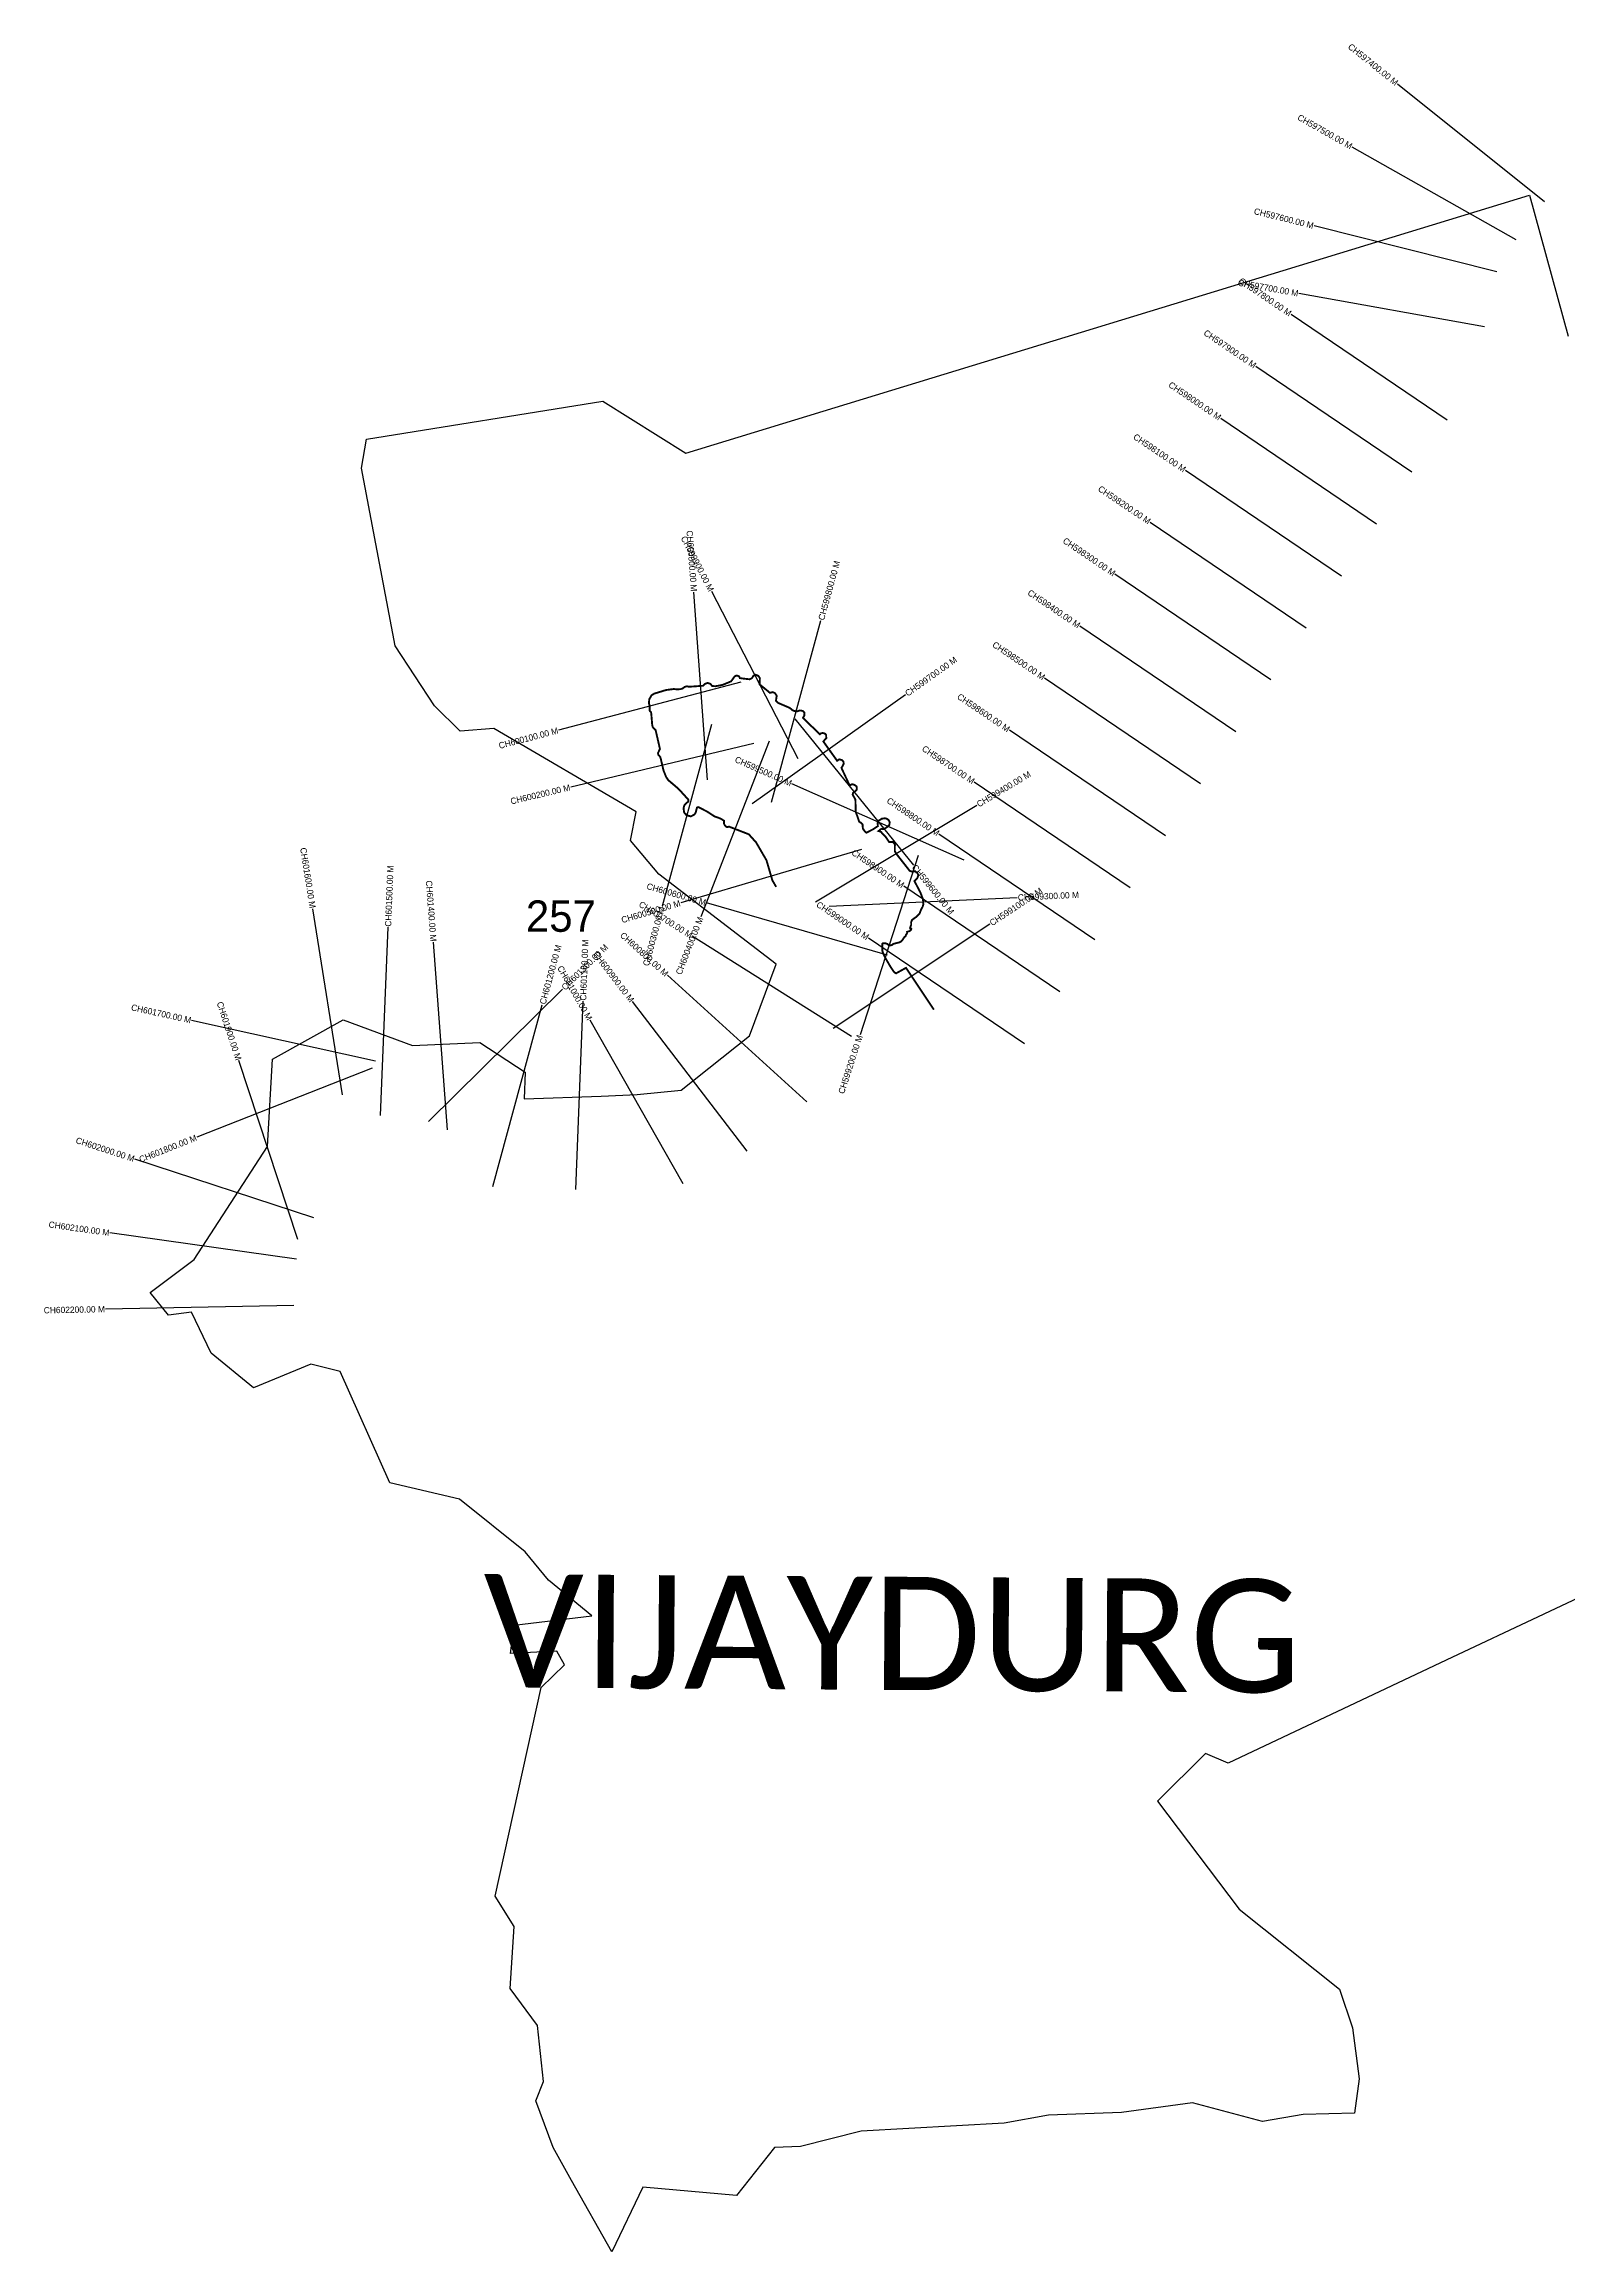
# Model space of a CAD drawing. Header units: metres. Extents: x 321018 to 324716, y 1829363 to 1832880.
# Drawn here: x 321018 to 323445, y 1829363 to 1832880 of the extents above; entities that cross this region are included whole.
import ezdxf
from ezdxf.enums import TextEntityAlignment as Align

# ---------------------------------------------------------------- set-up
doc = ezdxf.new("R2010")
doc.units = ezdxf.units.M
for name, color, linetype in [('ARTIFICIALLY PROTECTED', 4, 'Continuous'), ('CS', 134, 'Continuous'), ('CSMark', 6, 'Continuous'), ('VILLAGE NAME', 250, 'Continuous')]:
    doc.layers.add(name, color=color, linetype=linetype)

msp = doc.modelspace()

# ---------------------------------------------------------------- linework, layer by layer
at = {"color": 6}
for points in [[(321531.2, 1832250.6), (321907.8, 1832310.9), (322039.7, 1832228.2), (323383.6, 1832639.1), (323445.1, 1832414.2)], [(323561.8, 1830451.9), (323250.9, 1830305.3), (322903.6, 1830141.5), (322867.5, 1830157), (322791.2, 1830081.1), (322921.1, 1829909), (323080.8, 1829781.7), (323101.8, 1829720), (323112.3, 1829638.8), (323104.9, 1829583.8), (323023.3, 1829581.9), (322958.4, 1829570.5), (322846.7, 1829600.3), (322733.8, 1829585), (322617.4, 1829580.6), (322546.9, 1829567.9), (322319.3, 1829555.4), (322222.7, 1829530.6), (322181.1, 1829529.2), (322120.4, 1829452.7), (321971.3, 1829466.2), (321922.3, 1829363.1), (321858.1, 1829476.6), (321828.5, 1829529), (321801.1, 1829603.8), (321813.5, 1829634.3), (321803.6, 1829723.4), (321760.2, 1829782.3), (321766.5, 1829881.3), (321736.2, 1829929.4), (321809.5, 1830261.8), (321846.7, 1830298.1), (321834.7, 1830320), (321760.7, 1830316.3), (321766.8, 1830361.2), (321890, 1830376.3), (321821.2, 1830432.9), (321784.1, 1830478.1), (321679.4, 1830561.9), (321568.3, 1830588.2), (321489.7, 1830765.5), (321442.8, 1830777.1), (321351.4, 1830739.5), (321284.1, 1830794.7), (321252.7, 1830859.8), (321216.2, 1830855.2), (321186.9, 1830891.1), (321256.7, 1830943.8), (321373.8, 1831123.6), (321381.7, 1831262.8), (321494.5, 1831325.7), (321604.9, 1831284.6), (321711.8, 1831289.3), (321783.9, 1831242), (321782.6, 1831199.7), (321904.9, 1831203.9), (321962.4, 1831206.4), (322032.3, 1831213.2), (322141.1, 1831299.8), (322183.6, 1831413.9), (321997.2, 1831557.5), (321951.9, 1831610.9), (321961.1, 1831657), (321734.1, 1831789.5), (321680.3, 1831785.4), (321639.6, 1831825.8), (321577.2, 1831921.1), (321523.4, 1832204), (321531.2, 1832250.6)]]:
    msp.add_lwpolyline(points, dxfattribs=at)
at = {"layer": 'ARTIFICIALLY PROTECTED', "const_width": 3, "flags": 128}
msp.add_lwpolyline([(322435, 1831341.7), (322390.6, 1831408.3), (322374.7, 1831399.5), (322372.1, 1831401.1), (322370.1, 1831403.7), (322365.5, 1831410.7), (322359.5, 1831420.9), (322357.1, 1831425.1), (322355.4, 1831428.4), (322353, 1831434.9), (322352.7, 1831442.8), (322352.9, 1831446.5), (322353.5, 1831447.3), (322355.7, 1831447.6), (322357.8, 1831447.3), (322359.8, 1831446.7), (322361, 1831446.3), (322361.7, 1831445.7), (322362.8, 1831444.7), (322364.5, 1831444.2), (322366.9, 1831444.3), (322369, 1831444.9), (322369.9, 1831445.8), (322370.4, 1831446.5), (322374.5, 1831447.5), (322380, 1831448.9), (322382.4, 1831449.9), (322383.8, 1831451.2), (322384.8, 1831452.3), (322385.9, 1831454.2), (322386.9, 1831455.5), (322387.7, 1831456.9), (322389.2, 1831458.1), (322389.7, 1831458.6), (322390, 1831459.3), (322390.2, 1831460.1), (322390.4, 1831460.7), (322390.9, 1831461.1), (322391.4, 1831461.8), (322391.8, 1831462.7), (322392.2, 1831463.7), (322392.5, 1831464.9), (322392.4, 1831465.6), (322393.6, 1831465.9), (322395.3, 1831466.5), (322396.5, 1831467), (322397.6, 1831467.8), (322398.5, 1831468.6), (322399.1, 1831470.2), (322399, 1831470.7), (322398.4, 1831470.9), (322397.9, 1831470.8), (322397.3, 1831470.9), (322397, 1831471.8), (322397.2, 1831472.7), (322397.7, 1831473.6), (322398.9, 1831477.1), (322398.8, 1831478.5), (322398.7, 1831480.9), (322400.3, 1831484.7), (322406.8, 1831489.4), (322412.2, 1831494.8), (322414.5, 1831500.9), (322417.2, 1831505.8), (322418.1, 1831509), (322417.7, 1831517.5), (322413.4, 1831528.5), (322404, 1831546.5), (322408.9, 1831551.7), (322410.3, 1831556.1), (322408.4, 1831559.8), (322404.3, 1831562.2), (322399.9, 1831561.6), (322396.5, 1831562.7), (322389.3, 1831571.9), (322375.1, 1831590), (322372.7, 1831594.1), (322372.8, 1831599.7), (322372.9, 1831604), (322371.9, 1831606.8), (322369.8, 1831608.6), (322366.9, 1831608.6), (322363.7, 1831608.8), (322358.3, 1831616.7), (322350.4, 1831625.1), (322346.8, 1831626.2), (322351.3, 1831629.8), (322354.6, 1831629.2), (322359.1, 1831631.5), (322363.8, 1831635.4), (322364.7, 1831640), (322363.3, 1831643.2), (322360.3, 1831645.7), (322357.1, 1831646.5), (322351.9, 1831645.8), (322347, 1831642.6), (322345.4, 1831639), (322345.8, 1831634.1), (322338.1, 1831629), (322327.7, 1831623.6), (322325.8, 1831624.7), (322321.9, 1831630), (322321.7, 1831632.5), (322321.4, 1831636.5), (322319.2, 1831639.1), (322316.1, 1831641), (322314.1, 1831646.7), (322310.6, 1831656.8), (322310, 1831676.3), (322307.9, 1831680.1), (322305.6, 1831684.3), (322306.3, 1831687), (322311.9, 1831691.5), (322312.3, 1831694.8), (322311.8, 1831697.3), (322309.4, 1831699.2), (322305.9, 1831700.7), (322303.7, 1831700.4), (322300.8, 1831698.8), (322287.8, 1831726.7), (322288.8, 1831728.4), (322291.3, 1831733.1), (322291, 1831736.8), (322288.3, 1831739.4), (322284.2, 1831740.4), (322280.9, 1831738.1), (322258.9, 1831768.9), (322262, 1831772.3), (322263.6, 1831774.1), (322263.5, 1831776.6), (322263.4, 1831779), (322262.2, 1831780.8), (322260.4, 1831781.9), (322257.9, 1831782.3), (322256, 1831782.1), (322254.3, 1831781.3), (322253.2, 1831780.3), (322226.5, 1831806.6), (322228.7, 1831810.3), (322228.9, 1831815), (322226, 1831817.6), (322221.7, 1831818.3), (322216.4, 1831816.6), (322210.6, 1831818.1), (322205.3, 1831822.4), (322198.4, 1831825.4), (322186.9, 1831830.3), (322183.5, 1831833.7), (322184.1, 1831837.9), (322184.7, 1831841.7), (322181.9, 1831845.8), (322178.5, 1831847.5), (322174, 1831846.3), (322157.4, 1831859.8), (322157.6, 1831864.4), (322157.9, 1831869.7), (322155.4, 1831873.3), (322151.2, 1831875.2), (322147.4, 1831873.2), (322145, 1831869.5), (322141.5, 1831867.9), (322131.1, 1831869.1), (322126, 1831869.8), (322124.9, 1831872.3), (322122.7, 1831873.5), (322120, 1831873.6), (322117.6, 1831872.4), (322115.4, 1831869.3), (322112, 1831864.6), (322098.5, 1831859), (322087, 1831856.8), (322081.9, 1831857.3), (322079, 1831860.6), (322074.8, 1831862.2), (322070.7, 1831860.8), (322067.3, 1831857.6), (322053.5, 1831856.6), (322045.2, 1831856.1), (322041.4, 1831856.7), (322038.2, 1831855.9), (322034.9, 1831853.3), (322031.5, 1831852.2), (322026, 1831851.9), (322020.5, 1831852.4), (322008.4, 1831850.8), (321999.9, 1831848.2), (321989.9, 1831845.2), (321985.4, 1831842.5), (321981.8, 1831836.3), (321981.1, 1831830.3), (321982.5, 1831824.8), (321982.5, 1831820.4), (321982.5, 1831817.8), (321984.7, 1831815.3), (321985, 1831812), (321985.4, 1831807.5), (321985.8, 1831802.4), (321986.3, 1831795.8), (321987.2, 1831791.9), (321991.9, 1831786.7), (321996.7, 1831765.7), (321998.7, 1831756.9), (321997.4, 1831754.2), (321995.7, 1831750.6), (321996, 1831747.9), (321999.4, 1831743.8), (322000.6, 1831739), (322001.8, 1831733.7), (322004.4, 1831722.7), (322008.5, 1831712.4), (322012.1, 1831707.1), (322019.5, 1831700.9), (322028.9, 1831692.8), (322039.2, 1831681.4), (322043.8, 1831676.3), (322044, 1831673.4), (322041, 1831670.7), (322037.8, 1831667.8), (322036.3, 1831662.6), (322037.2, 1831655.9), (322040.9, 1831651.4), (322048, 1831649.5), (322053.6, 1831652.5), (322055.6, 1831655.4), (322056.7, 1831659.8), (322057.4, 1831662.4), (322057.7, 1831663.7), (322059.9, 1831664.3), (322065.1, 1831661.7), (322073.8, 1831657.2), (322085.7, 1831649.5), (322094.9, 1831646.2), (322100.8, 1831642.6), (322100.7, 1831638.2), (322102.1, 1831635.1), (322104.5, 1831632.8), (322107.3, 1831632.7), (322108.6, 1831633.3), (322140.2, 1831621), (322151.8, 1831608.2), (322168.4, 1831579.6), (322177.7, 1831547.8), (322183.8, 1831537.3)], dxfattribs=at)
at = {"layer": 'CS'}
for p, q in [((323407.6, 1832628.6), (323173.3, 1832816)), ((323362.1, 1832568), (323101, 1832715.7)), ((323331.4, 1832516.7), (323040.4, 1832590)), ((323311.6, 1832429.2), (323016.3, 1832482.5)), ((323252.2, 1832280.8), (323003.8, 1832449.1)), ((323196.1, 1832198), (322947.8, 1832366.3)), ((323140.1, 1832115.2), (322891.7, 1832283.5)), ((323084, 1832032.4), (322835.6, 1832200.7)), ((323027.9, 1831949.6), (322779.5, 1832117.9)), ((322971.8, 1831866.9), (322723.4, 1832035.1)), ((322074.4, 1831707.7), (322052.9, 1832006.9)), ((322218.9, 1831741.3), (322081.1, 1832007.8)), ((322176.3, 1831672), (322255.2, 1831961.5)), ((322915.8, 1831784.1), (322667.4, 1831952.3)), ((322127.6, 1831863.1), (321837.4, 1831786.8)), ((322145.4, 1831669.8), (322389.9, 1831843.6)), ((322859.7, 1831701.3), (322611.3, 1831869.5)), ((322213.5, 1831804.8), (322402.4, 1831571.8)), ((322080.9, 1831796), (322002, 1831506.6)), ((322172.9, 1831769.2), (322063.9, 1831489.8)), ((322803.6, 1831618.5), (322555.2, 1831786.7)), ((322148.4, 1831765.7), (321856.6, 1831696.1)), ((322483.2, 1831579.6), (322208.9, 1831701.2)), ((322747.5, 1831535.7), (322499.1, 1831703.9)), ((322246.2, 1831513.3), (322503.6, 1831667.5)), ((322319.7, 1831596.8), (322031.9, 1831512)), ((322691.4, 1831452.9), (322443.1, 1831621.1)), ((322410.2, 1831587), (322317.5, 1831301.7)), ((322635.4, 1831370.1), (322387, 1831538.3)), ((321493, 1831206.2), (321446, 1831502.5)), ((322360.9, 1831428.6), (322072.6, 1831511.6)), ((322268, 1831506.6), (322567.7, 1831520.3)), ((321553.9, 1831173.1), (321565.7, 1831472.9)), ((322304, 1831299.1), (322049.9, 1831458.7)), ((322274.6, 1831312), (322524.3, 1831478.2)), ((322579.3, 1831287.3), (322330.9, 1831455.5)), ((321660.2, 1831150.1), (321638, 1831449.3)), ((322232.9, 1831195), (322010.6, 1831396.5)), ((321630.1, 1831163.8), (321843.7, 1831374.5)), ((321732.6, 1831060.2), (321811.4, 1831349.6)), ((321865, 1831055.3), (321876.3, 1831355.1)), ((322137.5, 1831116.4), (321955.1, 1831354.5)), ((321545.9, 1831259.6), (321252.9, 1831324.5)), ((322035.9, 1831064.3), (321887.7, 1831325.1)), ((321540.5, 1831248.4), (321261.3, 1831138.5)), ((321422, 1830975.6), (321328.2, 1831260.5)), ((321447.5, 1831010.1), (321162.4, 1831103.5)), ((321419.8, 1830944.3), (321122.8, 1830986)), ((321415.7, 1830870.3), (321115.8, 1830864.7))]:
    msp.add_line(p, q, dxfattribs=at)

# ---------------------------------------------------------------- texts
at = {"insert": (321785.2, 1831515.7), "char_height": 50, "attachment_point": 1}
msp.add_mtext_dynamic_manual_height_columns('257', width=84.374, gutter_width=1, heights=[74.2], dxfattribs=at)
at = {"layer": 'CSMark'}
for s, rotation, p in [('CH597400.00 M', 321.3413, (323172.5, 1832816.7)), ('CH597500.00 M', 330.5123, (323100.1, 1832716.2)), ('CH597600.00 M', 345.8655, (323039.5, 1832590.2)), ('CH597800.00 M', 325.8903, (323003, 1832449.6)), ('CH597700.00 M', 349.7786, (323015.3, 1832482.6)), ('CH597900.00 M', 325.8903, (322946.9, 1832366.8)), ('CH598000.00 M', 325.8903, (322890.9, 1832284)), ('CH598100.00 M', 325.8903, (322834.8, 1832201.2)), ('CH598200.00 M', 325.8903, (322778.7, 1832118.4)), ('CH599900.00 M', 297.3339, (322080.7, 1832008.7)), ('CH600000.00 M', 274.099, (322052.9, 1832007.9)), ('CH598300.00 M', 325.8903, (322722.6, 1832035.6)), ('CH598400.00 M', 325.8903, (322666.5, 1831952.8)), ('CH598500.00 M', 325.8903, (322610.5, 1831870.1)), ('CH598600.00 M', 325.8903, (322554.4, 1831787.3)), ('CH600100.00 M', 14.7174, (321836.4, 1831786.6)), ('CH599500.00 M', 336.099, (322208, 1831701.6)), ('CH598700.00 M', 325.8903, (322498.3, 1831704.5)), ('CH600200.00 M', 13.4013, (321855.6, 1831695.9)), ('CH598800.00 M', 325.8903, (322442.2, 1831621.7)), ('CH601600.00 M', 279.0204, (321445.8, 1831503.5)), ('CH598900.00 M', 325.8903, (322386.2, 1831538.9)), ('CH601400.00 M', 274.2387, (321638, 1831450.3)), ('CH600600.00 M', 343.9366, (322071.6, 1831511.9)), ('CH600500.00 M', 16.4227, (322030.9, 1831511.7)), ('CH600700.00 M', 327.8662, (322049.1, 1831459.2)), ('CH600300.00 M', 74.7548, (322001.7, 1831505.6)), ('CH600400.00 M', 68.6781, (322063.5, 1831488.8)), ('CH599000.00 M', 325.8903, (322330.1, 1831456.1)), ('CH600800.00 M', 317.8202, (322009.8, 1831397.1)), ('CH600900.00 M', 307.4559, (321954.5, 1831355.3)), ('CH601000.00 M', 299.6156, (321887.2, 1831326)), ('CH601700.00 M', 347.5225, (321252, 1831324.7)), ('CH601900.00 M', 288.2304, (321327.9, 1831261.5)), ('CH599200.00 M', 72.0075, (322317.2, 1831300.8)), ('CH602000.00 M', 341.866, (321161.5, 1831103.8)), ('CH601800.00 M', 21.4817, (321260.4, 1831138.2)), ('CH602100.00 M', 351.9994, (321121.8, 1830986.2)), ('CH602200.00 M', 1.0801, (321114.8, 1830864.7))]:
    msp.add_text(s, height=10, rotation=rotation, dxfattribs=at).set_placement(p, align=Align.MIDDLE_RIGHT)
for s, rotation, p in [('CH599800.00 M', 74.7549, (322255.4, 1831962.4)), ('CH599700.00 M', 35.4119, (322390.7, 1831844.2)), ('CH599400.00 M', 30.9215, (322504.4, 1831668)), ('CH601500.00 M', 87.7428, (321565.7, 1831473.9)), ('CH599600.00 M', 309.0198, (322403, 1831571)), ('CH599100.00 M', 33.642, (322525.2, 1831478.7)), ('CH599300.00 M', 2.6132, (322568.7, 1831520.3)), ('CH601100.00 M', 87.8418, (321876.3, 1831356.1)), ('CH601200.00 M', 74.755, (321811.7, 1831350.6)), ('CH601300.00 M', 44.5991, (321844.4, 1831375.2))]:
    msp.add_text(s, height=10, rotation=rotation, dxfattribs=at).set_placement(p, align=Align.MIDDLE_LEFT)
at = {"layer": 'VILLAGE NAME', "insert": (321718.1, 1830442.8), "char_height": 180.345, "attachment_point": 1, "rotation": 359.6139}
msp.add_mtext_dynamic_manual_height_columns('{\\fCalibri|b0|i0|c0|p34;VIJAYDURG}', width=1115.443, gutter_width=901.7, heights=[0], dxfattribs=at)

doc.saveas('drawing.dxf')
